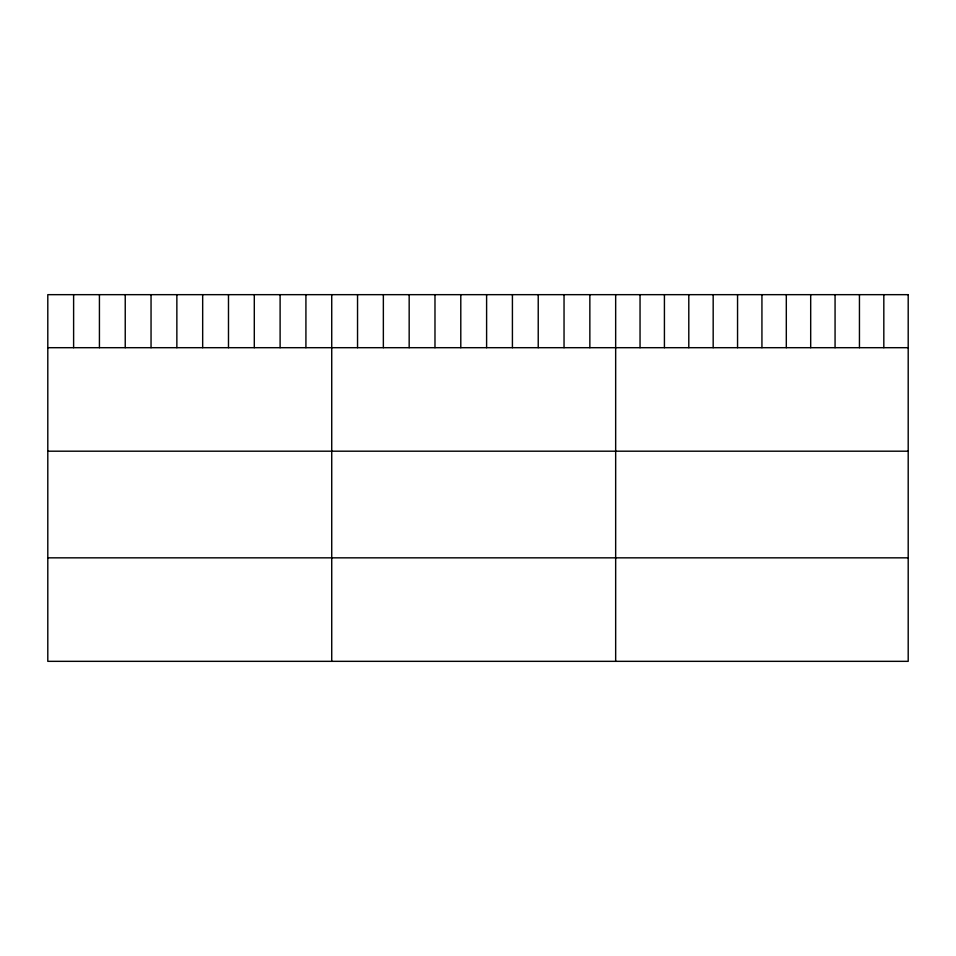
<?xml version="1.0" encoding="UTF-8"?>
<svg xmlns="http://www.w3.org/2000/svg" width="956" height="956" viewBox="0 0 956 956"><rect width="100%" height="100%" fill="white"/><g stroke="black" fill="none" stroke-linecap="round" stroke-linejoin="round"><path stroke-width="1.43" d="M47.8 347.697L908.2 347.697M47.8 451.196L908.2 451.196M47.8 557.838L908.2 557.838M883.822 294.663L883.822 347.697M859.444 294.663L859.444 347.697M835.066 294.663L835.066 347.697M810.688 294.663L810.688 347.697M786.31 294.663L786.31 347.697M761.932 294.663L761.932 347.697M737.554 294.663L737.554 347.697M713.176 294.663L713.176 347.697M688.798 294.663L688.798 347.697M664.42 294.663L664.42 347.697M640.042 294.663L640.042 347.697M615.664 294.663L615.664 661.337M589.852 294.663L589.852 347.697M564.04 294.663L564.04 347.697M538.228 294.663L538.228 347.697M512.416 294.663L512.416 347.697M486.604 294.663L486.604 347.697M460.792 294.663L460.792 347.697M434.98 294.663L434.98 347.697M409.168 294.663L409.168 347.697M383.356 294.663L383.356 347.697M357.544 294.663L357.544 347.697M331.732 294.663L331.732 661.337M305.92 294.663L305.92 347.697M280.108 294.663L280.108 347.697M254.296 294.663L254.296 347.697M228.484 294.663L228.484 347.697M202.672 294.663L202.672 347.697M176.86 294.663L176.86 347.697M151.048 294.663L151.048 347.697M125.236 294.663L125.236 347.697M99.424 294.663L99.424 347.697M73.612 294.663L73.612 347.697M908.2 294.663L47.8 294.663L47.8 661.337L908.2 661.337L908.2 294.663"/></g></svg>
